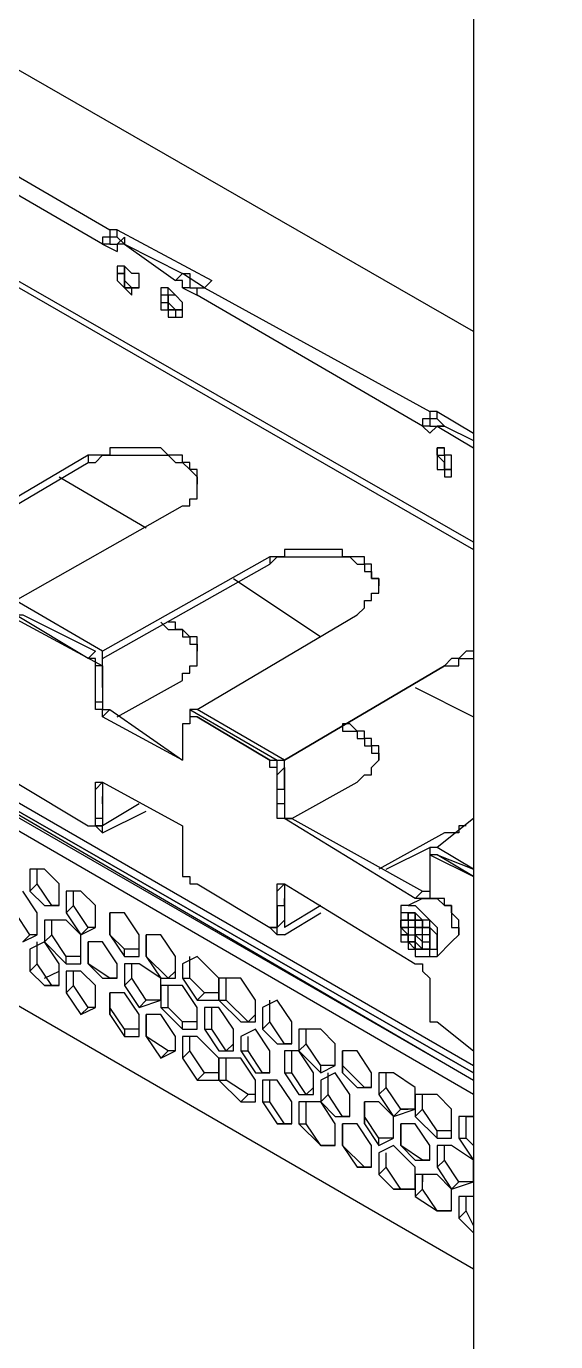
# Model space of a CAD drawing. Header units: millimetres. Extents: x 929 to 1725, y 58 to 532.
# Drawn here: x 1040.32 to 1048.85, y 96.16 to 117.34 of the extents above; entities that cross this region are included whole.
import ezdxf

# ---------------------------------------------------------------- set-up
doc = ezdxf.new("R2010")
doc.units = ezdxf.units.MM
doc.header["$MEASUREMENT"] = 0
doc.layers.add('TT-WIRE-EQPM', color=6, linetype='CONTINUOUS')

msp = doc.modelspace()

# ---------------------------------------------------------------- linework, layer by layer
at = {"layer": 'TT-WIRE-EQPM', "linetype": 'Continuous'}
for points in [[(1047.52181, 206.05764), (1047.52181, 76.72666), (1050.21377, 75.08808), (1050.21377, 204.41906)], [(1047.52181, 206.05764), (1047.52181, 76.72666)], [(1047.52181, 112.42435), (1028.79516, 123.19218), (1027.39066, 122.48993), (1027.97587, 122.1388), (1027.85882, 122.02176), (1031.48711, 119.91501)], [(1047.52181, 112.42435), (1028.79516, 123.19218)], [(1047.52181, 109.03014), (1026.92249, 120.85135), (1026.80545, 120.85135), (1047.52181, 108.9131)], [(1038.04144, 116.16968), (1041.66973, 114.06293)], [(1041.55269, 113.82885), (1037.9244, 115.9356)], [(1041.78678, 114.06293), (1041.66973, 114.06293), (1041.66973, 114.06293), (1041.66973, 113.94589), (1041.66973, 113.94589), (1041.66973, 113.94589), (1041.55269, 113.94589), (1041.55269, 113.82885), (1041.55269, 113.82885)], [(1041.78678, 113.94589), (1041.78678, 114.06293)], [(1041.78678, 114.06293), (1043.30832, 113.24364)], [(1041.55269, 113.82885), (1041.78678, 113.71181)], [(1041.66973, 113.82885), (1041.55269, 113.82885)], [(1041.66973, 113.94589), (1041.66973, 113.82885), (1041.78678, 113.82885)], [(1041.90382, 113.82885), (1041.78678, 113.94589), (1041.66973, 113.94589)], [(1041.90382, 113.94589), (1041.78678, 113.82885)], [(1041.90382, 113.82885), (1041.78678, 113.82885), (1041.78678, 113.71181)], [(1041.90382, 113.94589), (1041.90382, 113.94589), (1041.90382, 113.82885), (1042.84015, 113.36068), (1042.95719, 113.36068), (1042.95719, 113.24364), (1042.95719, 113.24364), (1042.95719, 113.24364), (1042.95719, 113.1266), (1042.95719, 113.1266), (1043.07423, 113.1266)], [(1041.90382, 113.82885), (1041.90382, 113.82885), (1042.72311, 113.24364), (1042.84015, 113.36068)], [(1042.02086, 113.1266), (1042.1379, 113.1266), (1042.1379, 113.1266), (1042.1379, 113.1266), (1042.1379, 113.24364), (1042.1379, 113.36068), (1042.02086, 113.36068), (1042.02086, 113.36068), (1041.90382, 113.47772), (1041.78678, 113.47772), (1041.78678, 113.36068), (1041.78678, 113.36068), (1041.78678, 113.36068), (1041.78678, 113.24364), (1041.78678, 113.24364), (1041.90382, 113.1266), (1041.90382, 113.1266), (1041.90382, 113.1266), (1041.90382, 113.1266), (1041.90382, 113.1266), (1042.02086, 113.00956), (1042.02086, 113.00956), (1042.02086, 113.1266)], [(1041.90382, 113.47772), (1041.90382, 113.47772), (1041.90382, 113.36068), (1041.78678, 113.36068), (1041.78678, 113.36068), (1041.78678, 113.36068), (1041.90382, 113.36068), (1041.90382, 113.24364), (1041.90382, 113.24364), (1041.90382, 113.24364), (1041.90382, 113.1266), (1041.90382, 113.1266), (1042.02086, 113.1266), (1042.02086, 113.1266), (1042.02086, 113.1266), (1042.1379, 113.1266), (1042.1379, 113.1266)], [(1042.1379, 113.1266), (1042.02086, 113.1266), (1042.02086, 113.1266), (1041.90382, 113.1266), (1041.90382, 113.24364), (1041.90382, 113.24364), (1041.90382, 113.36068), (1041.90382, 113.36068), (1041.90382, 113.36068), (1041.90382, 113.47772)], [(1041.90382, 113.36068), (1041.90382, 113.36068), (1041.90382, 113.24364), (1041.90382, 113.24364), (1041.90382, 113.24364), (1042.02086, 113.1266), (1042.02086, 113.1266), (1042.02086, 113.1266)], [(1043.19127, 113.1266), (1042.84015, 113.36068)], [(1042.84015, 112.65843), (1042.84015, 112.65843), (1042.84015, 112.65843), (1042.84015, 112.77547), (1042.84015, 112.77547), (1042.84015, 112.89252), (1042.84015, 112.89252), (1042.84015, 112.89252), (1042.72311, 113.00956), (1042.72311, 113.00956), (1042.72311, 113.00956), (1042.60607, 113.1266), (1042.48902, 113.1266), (1042.48902, 113.00956), (1042.48902, 113.00956), (1042.48902, 113.00956), (1042.48902, 112.89252), (1042.48902, 112.89252), (1042.48902, 112.77547), (1042.48902, 112.77547), (1042.60607, 112.77547), (1042.60607, 112.65843), (1042.60607, 112.65843), (1042.72311, 112.65843), (1042.84015, 112.65843)], [(1042.84015, 112.77547), (1042.72311, 112.77547), (1042.72311, 112.77547), (1042.72311, 112.77547), (1042.72311, 112.77547), (1042.60607, 112.77547), (1042.60607, 112.89252), (1042.60607, 112.89252), (1042.60607, 113.00956), (1042.60607, 113.00956), (1042.60607, 113.1266)], [(1042.84015, 113.1266), (1042.84015, 113.1266), (1042.84015, 113.1266), (1042.84015, 113.1266), (1042.84015, 113.24364), (1042.84015, 113.24364), (1042.72311, 113.24364)], [(1042.84015, 113.1266), (1043.07423, 113.00956)], [(1042.95719, 113.1266), (1042.84015, 113.1266)], [(1042.95719, 113.1266), (1042.84015, 113.1266)], [(1043.07423, 113.00956), (1043.07423, 113.00956), (1043.07423, 113.1266), (1043.07423, 113.1266), (1043.07423, 113.1266), (1043.19127, 113.1266), (1043.30832, 113.24364)], [(1043.19127, 113.1266), (1046.81956, 111.13689)], [(1042.72311, 113.00956), (1042.60607, 113.00956), (1042.60607, 113.00956), (1042.48902, 113.00956), (1042.48902, 112.89252), (1042.48902, 112.89252), (1042.60607, 112.89252), (1042.60607, 112.77547), (1042.60607, 112.77547), (1042.60607, 112.77547), (1042.60607, 112.77547), (1042.72311, 112.77547), (1042.72311, 112.65843), (1042.84015, 112.65843), (1042.84015, 112.77547), (1042.84015, 112.77547)], [(1042.60607, 113.00956), (1042.60607, 112.89252), (1042.72311, 112.77547), (1042.72311, 112.77547), (1042.72311, 112.77547), (1042.84015, 112.77547)], [(1046.70252, 110.90281), (1043.07423, 113.00956)], [(1047.52181, 100.13498), (1026.92249, 112.07322), (1026.92249, 111.95618), (1026.80545, 112.07322), (1026.80545, 112.19027), (1025.86912, 112.77547)], [(1027.27362, 112.30731), (1047.52181, 100.60315)], [(1027.15657, 112.19027), (1027.03953, 112.19027), (1047.52181, 100.36906)], [(1047.52181, 100.4861), (1027.15657, 112.19027), (1027.15657, 112.19027), (1047.52181, 100.4861)], [(1027.27362, 112.19027), (1047.52181, 100.36906)], [(1046.93661, 111.13689), (1046.81956, 111.13689), (1046.81956, 111.01985), (1046.70252, 111.01985), (1046.70252, 111.01985), (1046.70252, 111.01985), (1046.70252, 111.01985), (1046.70252, 110.90281), (1046.70252, 110.90281)], [(1046.81956, 111.01985), (1046.81956, 110.90281), (1046.93661, 110.90281)], [(1047.05365, 110.90281), (1046.93661, 111.01985), (1046.81956, 111.01985)], [(1046.93661, 111.01985), (1046.93661, 111.13689)], [(1046.93661, 111.13689), (1047.52181, 110.78577)], [(1046.70252, 110.90281), (1046.81956, 110.78577)], [(1046.81956, 110.90281), (1046.70252, 110.90281)], [(1046.93661, 110.90281), (1046.93661, 110.90281), (1046.81956, 110.78577), (1046.81956, 110.78577)], [(1046.93661, 110.90281), (1047.05365, 110.90281), (1047.52181, 110.66873)], [(1046.93661, 110.90281), (1047.52181, 110.55168)], [(1047.05365, 110.90281), (1046.93661, 110.90281)], [(1041.31861, 110.43464), (1038.74369, 108.9131)], [(1040.14819, 108.09381), (1042.84015, 109.61535), (1042.84015, 109.61535), (1042.95719, 109.61535), (1042.95719, 109.73239), (1043.07423, 109.73239), (1043.07423, 109.84943), (1043.07423, 109.84943), (1043.07423, 109.96648), (1043.07423, 109.96648), (1043.07423, 110.08352), (1043.07423, 110.20056), (1043.07423, 110.20056), (1043.07423, 110.20056), (1042.95719, 110.20056), (1042.95719, 110.3176), (1042.95719, 110.3176), (1042.84015, 110.3176), (1042.84015, 110.43464), (1042.72311, 110.43464), (1042.60607, 110.43464), (1042.60607, 110.43464), (1042.48902, 110.55168), (1042.37198, 110.55168), (1042.25494, 110.55168), (1041.90382, 110.55168), (1041.78678, 110.55168), (1041.66973, 110.55168), (1041.66973, 110.43464), (1041.55269, 110.43464), (1041.43565, 110.43464), (1041.31861, 110.43464)], [(1041.31861, 110.3176), (1041.43565, 110.3176), (1041.55269, 110.43464), (1041.66973, 110.43464), (1041.66973, 110.43464), (1041.78678, 110.43464), (1042.37198, 110.43464), (1042.48902, 110.43464), (1042.60607, 110.43464), (1042.60607, 110.43464), (1042.72311, 110.3176), (1042.84015, 110.3176), (1042.84015, 110.3176), (1042.95719, 110.20056), (1042.95719, 110.20056), (1042.95719, 110.20056), (1043.07423, 110.08352), (1043.07423, 110.08352), (1043.07423, 109.96648), (1043.07423, 109.96648)], [(1041.31861, 110.43464), (1041.31861, 110.3176)], [(1047.17069, 110.08352), (1047.17069, 110.20056), (1047.17069, 110.20056), (1047.17069, 110.20056), (1047.17069, 110.3176), (1047.17069, 110.3176), (1047.17069, 110.43464), (1047.17069, 110.43464), (1047.17069, 110.43464), (1047.05365, 110.43464), (1047.05365, 110.55168), (1046.93661, 110.55168), (1046.93661, 110.43464), (1046.93661, 110.43464), (1046.93661, 110.43464), (1046.93661, 110.3176), (1046.93661, 110.20056), (1046.93661, 110.20056), (1046.93661, 110.20056), (1046.93661, 110.20056), (1047.05365, 110.20056), (1047.05365, 110.08352), (1047.17069, 110.08352)], [(1047.05365, 110.43464), (1047.05365, 110.55168), (1046.93661, 110.55168), (1046.93661, 110.43464), (1046.93661, 110.43464), (1046.93661, 110.43464), (1046.93661, 110.43464), (1046.93661, 110.3176), (1046.93661, 110.3176), (1046.93661, 110.3176), (1046.93661, 110.20056), (1047.05365, 110.20056), (1047.05365, 110.20056), (1047.05365, 110.20056), (1047.05365, 110.20056), (1047.17069, 110.20056), (1047.17069, 110.20056), (1047.17069, 110.20056), (1047.17069, 110.20056)], [(1047.17069, 110.20056), (1047.17069, 110.20056), (1047.17069, 110.20056), (1047.05365, 110.20056), (1047.05365, 110.3176), (1047.05365, 110.3176), (1046.93661, 110.43464), (1046.93661, 110.43464), (1046.93661, 110.43464), (1046.93661, 110.55168), (1047.05365, 110.55168)], [(1046.93661, 110.43464), (1046.93661, 110.43464), (1047.05365, 110.43464), (1047.05365, 110.3176), (1047.05365, 110.3176), (1047.05365, 110.20056), (1047.17069, 110.20056), (1047.17069, 110.20056), (1047.17069, 110.20056), (1047.17069, 110.20056)], [(1038.74369, 108.44493), (1038.74369, 108.79606), (1041.31861, 110.3176)], [(1040.85044, 110.08352), (1042.25494, 109.26423)], [(1047.52181, 97.32598), (1025.86912, 109.84943)], [(1043.07423, 106.33819), (1045.64915, 107.85973), (1045.76619, 107.97677), (1045.76619, 107.97677), (1045.76619, 107.97677), (1045.76619, 108.09381), (1045.88323, 108.09381), (1045.88323, 108.09381), (1045.88323, 108.09381), (1045.88323, 108.21085), (1046.00027, 108.21085), (1046.00027, 108.32789), (1046.00027, 108.32789), (1046.00027, 108.44493), (1045.88323, 108.44493), (1045.88323, 108.56198), (1045.88323, 108.56198), (1045.88323, 108.67902), (1045.76619, 108.67902), (1045.76619, 108.67902), (1045.76619, 108.67902), (1045.76619, 108.79606), (1045.64915, 108.79606), (1045.64915, 108.79606), (1045.53211, 108.79606), (1045.53211, 108.79606), (1045.41507, 108.79606), (1045.41507, 108.9131), (1045.18098, 108.9131), (1045.18098, 108.9131), (1044.71282, 108.9131), (1044.71282, 108.9131), (1044.47873, 108.9131), (1044.47873, 108.79606), (1044.36169, 108.79606), (1044.36169, 108.79606), (1044.24465, 108.79606), (1044.24465, 108.79606)], [(1044.24465, 108.79606), (1041.55269, 107.27452)], [(1041.55269, 106.68931), (1041.55269, 107.15748), (1044.24465, 108.67902)], [(1044.24465, 108.67902), (1044.24465, 108.67902), (1044.36169, 108.79606), (1044.36169, 108.79606), (1044.47873, 108.79606), (1044.59577, 108.79606), (1044.59577, 108.79606), (1045.29802, 108.79606), (1045.29802, 108.79606), (1045.41507, 108.79606), (1045.41507, 108.79606), (1045.53211, 108.79606), (1045.64915, 108.67902), (1045.64915, 108.67902), (1045.76619, 108.67902), (1045.76619, 108.67902), (1045.76619, 108.56198), (1045.76619, 108.56198), (1045.76619, 108.56198), (1045.88323, 108.56198), (1045.88323, 108.44493), (1045.88323, 108.44493), (1045.88323, 108.44493), (1045.88323, 108.44493), (1046.00027, 108.44493), (1046.00027, 108.32789), (1046.00027, 108.32789)], [(1044.24465, 108.79606), (1044.24465, 108.67902)], [(1043.65944, 108.44493), (1045.06394, 107.5086)], [(1040.14819, 108.09381), (1040.14819, 108.09381), (1040.14819, 107.97677), (1040.14819, 107.97677), (1040.03115, 107.97677), (1040.03115, 107.85973), (1041.55269, 107.04044), (1041.55269, 107.15748), (1041.55269, 107.15748), (1041.55269, 107.15748), (1041.55269, 107.27452), (1040.14819, 108.09381)], [(1046.70252, 103.2951), (1046.58548, 103.2951), (1044.47873, 104.58256), (1044.36169, 104.58256), (1044.36169, 104.58256), (1044.36169, 104.58256), (1044.36169, 104.6996), (1044.36169, 104.6996), (1044.36169, 104.81664), (1044.36169, 105.28481), (1044.36169, 105.40185), (1044.24465, 105.40185), (1044.24465, 105.40185), (1044.24465, 105.51889), (1044.24465, 105.51889), (1043.07423, 106.22114), (1042.95719, 106.22114), (1042.95719, 106.1041), (1042.84015, 106.1041), (1042.84015, 105.63594), (1042.84015, 105.51889), (1042.84015, 105.51889), (1042.84015, 105.51889), (1041.55269, 106.22114), (1041.55269, 106.22114), (1041.55269, 106.33819), (1041.43565, 106.33819), (1041.43565, 106.33819), (1041.43565, 106.45523), (1041.43565, 107.04044), (1041.43565, 107.04044), (1041.43565, 107.04044), (1041.43565, 107.15748), (1041.31861, 107.15748), (1041.31861, 107.15748), (1040.14819, 107.85973)], [(1040.14819, 107.85973), (1040.26523, 107.85973), (1041.43565, 107.27452)], [(1042.48902, 107.74268), (1042.60607, 107.62564), (1042.60607, 107.62564), (1042.72311, 107.62564), (1042.84015, 107.62564), (1042.84015, 107.5086), (1042.84015, 107.5086), (1042.84015, 107.5086), (1042.95719, 107.5086), (1042.95719, 107.5086), (1042.95719, 107.5086), (1042.95719, 107.39156), (1043.07423, 107.39156), (1043.07423, 107.27452), (1043.07423, 107.27452), (1043.07423, 107.27452), (1043.07423, 107.27452)], [(1042.84015, 106.80635), (1042.84015, 106.80635), (1042.84015, 106.92339), (1042.95719, 106.92339), (1042.95719, 107.04044), (1043.07423, 107.04044), (1043.07423, 107.04044), (1043.07423, 107.04044), (1043.07423, 107.15748), (1043.07423, 107.27452), (1043.07423, 107.27452), (1043.07423, 107.39156), (1043.07423, 107.39156), (1043.07423, 107.5086), (1042.95719, 107.5086), (1042.95719, 107.5086), (1042.84015, 107.62564), (1042.84015, 107.62564), (1042.84015, 107.62564), (1042.72311, 107.62564), (1042.72311, 107.74268), (1042.72311, 107.74268), (1042.60607, 107.74268)], [(1041.43565, 107.27452), (1041.31861, 107.15748)], [(1047.52181, 107.27452), (1047.40477, 107.27452), (1047.28773, 107.15748), (1047.17069, 107.15748), (1047.17069, 107.15748), (1047.17069, 107.15748), (1047.05365, 107.04044), (1047.05365, 107.04044), (1047.17069, 107.04044), (1047.17069, 107.04044), (1047.28773, 107.04044), (1047.28773, 107.15748), (1047.40477, 107.15748), (1047.52181, 107.15748), (1047.52181, 107.15748)], [(1041.55269, 107.04044), (1041.43565, 107.04044)], [(1041.55269, 106.68931), (1041.55269, 107.04044)], [(1041.55269, 107.04044), (1041.55269, 106.45523), (1041.55269, 106.33819), (1041.66973, 106.33819), (1041.66973, 106.33819), (1042.84015, 105.51889)], [(1044.47873, 105.05073), (1044.47873, 105.51889), (1047.05365, 107.04044)], [(1047.05365, 107.04044), (1044.47873, 105.51889)], [(1041.78678, 106.22114), (1042.84015, 106.80635)], [(1046.58548, 106.68931), (1047.52181, 106.22114)], [(1041.55269, 106.45523), (1041.43565, 106.45523)], [(1041.66973, 106.33819), (1041.55269, 106.22114)], [(1043.07423, 106.33819), (1042.95719, 106.33819), (1042.95719, 106.33819), (1042.95719, 106.33819), (1044.36169, 105.51889), (1044.36169, 105.51889), (1044.47873, 105.51889), (1043.07423, 106.33819)], [(1042.95719, 106.33819), (1042.95719, 106.22114)], [(1043.07423, 106.22114), (1042.95719, 106.22114)], [(1043.07423, 106.22114), (1043.07423, 106.22114), (1044.24465, 105.51889), (1044.36169, 105.51889), (1044.36169, 105.51889), (1044.36169, 105.51889), (1044.36169, 105.51889)], [(1045.41507, 106.1041), (1045.41507, 105.98706), (1045.53211, 105.98706), (1045.53211, 105.98706), (1045.64915, 105.98706), (1045.64915, 105.87002), (1045.76619, 105.87002), (1045.76619, 105.87002), (1045.76619, 105.75298), (1045.88323, 105.75298), (1045.88323, 105.75298), (1045.88323, 105.63594), (1046.00027, 105.63594), (1046.00027, 105.51889)], [(1045.64915, 105.16777), (1045.76619, 105.28481), (1045.76619, 105.28481), (1045.88323, 105.28481), (1045.88323, 105.40185), (1045.88323, 105.40185), (1045.88323, 105.40185), (1046.00027, 105.51889), (1046.00027, 105.51889), (1046.00027, 105.51889), (1046.00027, 105.63594), (1046.00027, 105.75298), (1045.88323, 105.75298), (1045.88323, 105.75298), (1045.88323, 105.75298), (1045.88323, 105.87002), (1045.76619, 105.87002), (1045.76619, 105.98706), (1045.64915, 105.98706), (1045.64915, 105.98706), (1045.53211, 106.1041), (1045.53211, 106.1041), (1045.41507, 106.1041)], [(1044.36169, 105.05073), (1044.36169, 105.51889)], [(1044.47873, 105.40185), (1044.36169, 105.28481)], [(1044.47873, 105.40185), (1044.47873, 104.81664), (1044.47873, 104.81664), (1044.47873, 104.6996), (1044.47873, 104.6996), (1044.47873, 104.58256), (1044.59577, 104.58256), (1046.70252, 103.41215), (1046.81956, 103.41215), (1046.81956, 103.2951)], [(1040.14819, 105.16777), (1041.31861, 104.46552), (1041.43565, 104.46552), (1041.43565, 104.46552), (1041.43565, 104.58256), (1041.43565, 105.05073), (1041.43565, 105.16777), (1041.55269, 105.16777), (1042.84015, 104.46552), (1042.84015, 104.34848), (1042.84015, 104.34848), (1042.84015, 104.34848), (1042.84015, 104.34848), (1042.84015, 104.34848), (1042.84015, 104.23144), (1042.84015, 103.76327), (1042.84015, 103.64623), (1042.95719, 103.64623), (1042.95719, 103.64623), (1042.95719, 103.52919), (1042.95719, 103.52919), (1042.95719, 103.52919), (1043.07423, 103.52919), (1044.24465, 102.82694), (1044.24465, 102.82694), (1044.24465, 102.82694), (1044.36169, 102.82694), (1044.36169, 102.82694), (1044.36169, 103.41215), (1044.36169, 103.52919), (1044.47873, 103.52919), (1046.58548, 102.24173), (1046.70252, 102.24173), (1046.70252, 102.12469), (1046.70252, 102.12469), (1046.70252, 102.12469), (1046.81956, 102.00765), (1046.81956, 102.00765), (1046.81956, 101.42244), (1046.81956, 101.42244), (1046.81956, 101.42244), (1046.81956, 101.3054), (1046.81956, 101.3054), (1046.93661, 101.3054), (1047.52181, 100.83723)], [(1041.55269, 105.16777), (1041.43565, 105.05073)], [(1041.55269, 105.16777), (1041.55269, 104.58256)], [(1044.59577, 104.58256), (1045.64915, 105.16777)], [(1041.55269, 104.81664), (1041.55269, 104.81664), (1041.55269, 104.93369), (1041.55269, 104.93369)], [(1044.47873, 105.05073), (1044.47873, 105.05073), (1044.36169, 105.05073)], [(1041.55269, 104.81664), (1041.55269, 104.46552)], [(1042.1379, 104.81664), (1041.55269, 104.46552)], [(1041.55269, 104.81664), (1041.55269, 104.46552)], [(1041.55269, 104.34848), (1042.25494, 104.6996)], [(1044.47873, 104.81664), (1044.36169, 104.81664)], [(1041.55269, 104.58256), (1041.43565, 104.58256)], [(1041.43565, 104.46552), (1041.55269, 104.34848)], [(1041.55269, 104.46552), (1041.43565, 104.46552)], [(1041.43565, 104.46552), (1041.55269, 104.46552)], [(1041.55269, 104.34848), (1041.55269, 104.34848), (1041.55269, 104.46552)], [(1044.59577, 104.58256), (1044.47873, 104.58256)], [(1047.52181, 104.58256), (1046.93661, 104.11439)], [(1047.40477, 104.46552), (1047.40477, 104.46552), (1047.28773, 104.46552), (1047.28773, 104.34848), (1047.17069, 104.34848), (1047.17069, 104.34848), (1047.05365, 104.34848), (1047.05365, 104.34848)], [(1047.05365, 104.34848), (1046.00027, 103.76327)], [(1046.11731, 103.76327), (1046.81956, 104.11439)], [(1046.93661, 104.11439), (1046.81956, 104.11439), (1046.81956, 104.11439), (1046.81956, 103.99735), (1047.52181, 103.64623)], [(1047.52181, 103.76327), (1046.93661, 104.11439)], [(1047.52181, 103.64623), (1046.93661, 103.99735), (1046.81956, 103.99735), (1046.81956, 103.88031), (1046.81956, 103.41215), (1046.81956, 103.2951)], [(1046.93661, 103.99735), (1046.81956, 103.99735)], [(1046.93661, 103.99735), (1046.93661, 103.99735), (1046.93661, 103.99735), (1046.93661, 103.99735), (1046.93661, 103.99735), (1047.52181, 103.76327)], [(1040.38228, 103.76327), (1040.38228, 103.41215)], [(1040.61636, 103.76327), (1040.38228, 103.76327)], [(1040.49932, 103.52919), (1040.49932, 103.76327)], [(1040.85044, 103.52919), (1040.61636, 103.76327)], [(1040.49932, 103.06102), (1040.26523, 103.41215)], [(1040.38228, 103.41215), (1040.49932, 103.52919)], [(1040.38228, 103.41215), (1040.61636, 103.17806)], [(1040.7334, 103.17806), (1040.49932, 103.52919)], [(1040.85044, 103.17806), (1040.85044, 103.52919)], [(1040.96748, 103.41215), (1040.96748, 103.06102)], [(1041.20157, 103.41215), (1040.96748, 103.41215)], [(1041.08453, 103.17806), (1041.08453, 103.41215)], [(1041.43565, 103.17806), (1041.20157, 103.41215)], [(1044.47873, 103.52919), (1044.36169, 103.41215)], [(1044.47873, 103.52919), (1044.47873, 102.94398)], [(1046.70252, 103.41215), (1046.58548, 103.2951)], [(1040.61636, 103.17806), (1040.85044, 103.17806)], [(1040.61636, 103.17806), (1040.7334, 103.17806)], [(1040.85044, 103.17806), (1040.7334, 103.17806)], [(1040.96748, 103.06102), (1041.08453, 103.17806)], [(1041.31861, 102.82694), (1041.08453, 103.17806)], [(1041.43565, 102.82694), (1041.43565, 103.17806)], [(1044.36169, 103.17806), (1044.47873, 103.17806), (1044.47873, 103.17806), (1044.47873, 103.2951)], [(1044.36169, 103.17806), (1044.36169, 102.82694)], [(1044.47873, 103.17806), (1044.47873, 102.82694)], [(1045.06394, 103.17806), (1044.47873, 102.82694)], [(1046.46844, 103.17806), (1046.3514, 103.17806), (1046.3514, 103.06102), (1046.3514, 103.06102), (1046.3514, 103.06102), (1046.3514, 102.94398), (1046.3514, 102.94398), (1046.3514, 102.82694), (1046.3514, 102.7099), (1046.3514, 102.7099), (1046.3514, 102.59285), (1046.46844, 102.59285), (1046.46844, 102.59285), (1046.46844, 102.47581), (1046.58548, 102.47581), (1046.58548, 102.47581), (1046.58548, 102.35877), (1046.70252, 102.35877), (1046.70252, 102.35877), (1046.81956, 102.35877), (1046.81956, 102.35877), (1046.93661, 102.35877)], [(1046.70252, 103.2951), (1046.46844, 103.17806), (1046.46844, 103.17806), (1046.58548, 103.17806), (1046.58548, 103.17806), (1046.58548, 103.17806), (1046.70252, 103.06102), (1046.70252, 103.06102), (1046.81956, 102.94398), (1046.81956, 102.94398), (1046.81956, 102.94398), (1046.93661, 102.82694), (1046.93661, 102.82694), (1046.93661, 102.82694), (1046.93661, 102.59285), (1046.93661, 102.59285), (1046.93661, 102.47581), (1046.93661, 102.47581), (1046.93661, 102.47581), (1046.93661, 102.35877), (1047.17069, 102.59285)], [(1047.28773, 102.82694), (1047.28773, 102.94398), (1047.17069, 103.06102), (1047.17069, 103.06102), (1047.17069, 103.17806), (1047.17069, 103.17806), (1047.17069, 103.17806), (1047.05365, 103.17806), (1047.05365, 103.2951), (1047.05365, 103.2951), (1046.93661, 103.2951), (1046.70252, 103.2951), (1046.93661, 103.2951), (1046.93661, 103.2951), (1046.93661, 103.2951), (1047.05365, 103.17806), (1047.05365, 103.17806), (1047.17069, 103.17806), (1047.17069, 103.17806), (1047.17069, 103.06102), (1047.17069, 103.06102), (1047.17069, 102.94398), (1047.17069, 102.82694), (1047.28773, 102.82694), (1047.28773, 102.7099), (1047.17069, 102.59285), (1047.17069, 102.59285), (1047.17069, 102.59285), (1047.17069, 102.59285), (1047.17069, 102.59285), (1047.28773, 102.7099), (1047.28773, 102.7099), (1047.28773, 102.82694)], [(1040.38228, 102.7099), (1040.14819, 103.06102)], [(1040.49932, 102.7099), (1040.49932, 103.06102)], [(1040.96748, 103.06102), (1041.20157, 102.7099)], [(1041.66973, 103.06102), (1041.66973, 102.7099)], [(1041.90382, 103.06102), (1041.66973, 103.06102)], [(1041.66973, 102.7099), (1041.66973, 103.06102)], [(1042.1379, 102.7099), (1041.90382, 103.06102)], [(1044.47873, 102.7099), (1045.06394, 103.06102)], [(1046.58548, 103.06102), (1046.46844, 103.06102), (1046.46844, 102.94398), (1046.3514, 102.94398), (1046.46844, 102.94398), (1046.46844, 103.06102), (1046.58548, 103.06102), (1046.58548, 102.94398), (1046.58548, 103.06102)], [(1046.81956, 102.35877), (1046.81956, 102.47581), (1046.93661, 102.47581), (1046.93661, 102.7099), (1046.81956, 102.82694), (1046.81956, 102.82694), (1046.81956, 102.82694), (1046.81956, 102.94398), (1046.70252, 102.94398), (1046.70252, 102.94398), (1046.70252, 102.94398), (1046.58548, 103.06102), (1046.58548, 103.06102), (1046.3514, 103.06102), (1046.3514, 103.06102), (1046.3514, 103.06102), (1046.3514, 102.94398), (1046.3514, 102.82694), (1046.3514, 102.82694), (1046.3514, 102.7099), (1046.3514, 102.59285), (1046.46844, 102.59285), (1046.46844, 102.59285), (1046.58548, 102.47581), (1046.58548, 102.47581), (1046.58548, 102.47581), (1046.58548, 102.35877), (1046.81956, 102.35877)], [(1046.81956, 102.47581), (1046.81956, 102.47581), (1046.81956, 102.7099), (1046.81956, 102.7099), (1046.81956, 102.82694), (1046.70252, 102.82694), (1046.70252, 102.94398), (1046.58548, 102.94398), (1046.58548, 103.06102), (1046.3514, 103.06102), (1046.3514, 102.94398), (1046.3514, 102.94398), (1046.3514, 102.82694), (1046.3514, 102.82694), (1046.3514, 102.7099), (1046.3514, 102.59285), (1046.46844, 102.59285), (1046.46844, 102.59285), (1046.46844, 102.59285), (1046.58548, 102.47581), (1046.58548, 102.47581), (1046.58548, 102.47581), (1046.81956, 102.47581)], [(1046.46844, 103.06102), (1046.46844, 103.06102), (1046.58548, 103.06102), (1046.58548, 103.06102), (1046.58548, 103.06102), (1046.58548, 102.94398), (1046.70252, 102.94398), (1046.70252, 102.94398), (1046.70252, 102.82694), (1046.81956, 102.82694), (1046.81956, 102.82694), (1046.81956, 102.82694), (1046.81956, 102.7099), (1046.81956, 102.59285), (1046.81956, 102.47581)], [(1040.61636, 102.94398), (1040.61636, 102.59285)], [(1040.96748, 102.94398), (1040.61636, 102.94398)], [(1040.7334, 102.7099), (1040.7334, 102.94398)], [(1041.20157, 102.7099), (1040.96748, 102.94398)], [(1041.20157, 102.7099), (1041.43565, 102.82694)], [(1041.20157, 102.7099), (1041.31861, 102.82694)], [(1041.43565, 102.82694), (1041.31861, 102.82694)], [(1044.24465, 102.82694), (1044.36169, 102.7099)], [(1044.36169, 102.82694), (1044.24465, 102.82694)], [(1044.24465, 102.82694), (1044.36169, 102.82694)], [(1044.47873, 102.94398), (1044.36169, 102.82694)], [(1044.47873, 102.7099), (1044.36169, 102.7099), (1044.36169, 102.82694)], [(1046.70252, 102.47581), (1046.70252, 102.59285), (1046.81956, 102.59285), (1046.81956, 102.59285), (1046.81956, 102.59285), (1046.81956, 102.7099), (1046.70252, 102.7099), (1046.70252, 102.82694), (1046.70252, 102.82694), (1046.70252, 102.82694), (1046.58548, 102.82694), (1046.58548, 102.94398), (1046.58548, 102.94398), (1046.58548, 102.94398), (1046.46844, 102.94398), (1046.46844, 102.94398), (1046.46844, 102.82694), (1046.3514, 102.82694), (1046.3514, 102.82694), (1046.3514, 102.82694), (1046.46844, 102.82694), (1046.46844, 102.7099), (1046.46844, 102.7099), (1046.46844, 102.59285), (1046.46844, 102.59285), (1046.58548, 102.59285), (1046.58548, 102.59285), (1046.58548, 102.59285), (1046.58548, 102.47581), (1046.70252, 102.47581)], [(1046.3514, 102.94398), (1046.3514, 102.94398), (1046.3514, 102.82694), (1046.3514, 102.82694), (1046.3514, 102.82694), (1046.3514, 102.82694), (1046.3514, 102.7099)], [(1046.3514, 102.82694), (1046.3514, 102.94398)], [(1046.46844, 102.94398), (1046.3514, 102.94398)], [(1046.46844, 102.7099), (1046.3514, 102.82694), (1046.3514, 102.82694), (1046.3514, 102.82694), (1046.3514, 102.94398), (1046.46844, 102.94398)], [(1046.3514, 102.94398), (1046.46844, 102.94398)], [(1046.70252, 102.59285), (1046.70252, 102.59285), (1046.81956, 102.59285), (1046.81956, 102.59285), (1046.81956, 102.7099), (1046.70252, 102.7099), (1046.70252, 102.82694), (1046.70252, 102.82694), (1046.70252, 102.82694), (1046.58548, 102.82694), (1046.58548, 102.94398), (1046.46844, 102.94398), (1046.46844, 102.82694), (1046.46844, 102.82694), (1046.46844, 102.82694), (1046.46844, 102.7099), (1046.46844, 102.7099), (1046.46844, 102.7099), (1046.46844, 102.59285), (1046.58548, 102.59285), (1046.58548, 102.59285), (1046.58548, 102.59285), (1046.70252, 102.47581), (1046.70252, 102.59285), (1046.70252, 102.59285), (1046.81956, 102.59285)], [(1046.58548, 102.94398), (1046.46844, 102.94398)], [(1046.46844, 102.94398), (1046.46844, 102.94398), (1046.46844, 102.94398), (1046.58548, 102.94398)], [(1046.58548, 102.82694), (1046.46844, 102.82694), (1046.46844, 102.7099), (1046.58548, 102.7099)], [(1046.46844, 102.82694), (1046.46844, 102.7099)], [(1046.58548, 102.82694), (1046.46844, 102.82694)], [(1046.81956, 102.82694), (1046.70252, 102.82694), (1046.70252, 102.82694), (1046.70252, 102.82694), (1046.70252, 102.94398), (1046.58548, 102.94398), (1046.58548, 102.94398)], [(1046.58548, 102.94398), (1046.58548, 102.94398), (1046.58548, 102.82694), (1046.70252, 102.82694), (1046.70252, 102.82694), (1046.70252, 102.82694), (1046.70252, 102.82694)], [(1046.58548, 102.82694), (1046.58548, 102.7099), (1046.58548, 102.7099), (1046.58548, 102.7099)], [(1046.58548, 102.7099), (1046.58548, 102.82694)], [(1046.70252, 102.82694), (1046.81956, 102.82694), (1046.70252, 102.82694)], [(1040.26523, 102.59285), (1040.49932, 102.7099)], [(1040.26523, 102.59285), (1040.38228, 102.7099)], [(1040.49932, 102.7099), (1040.38228, 102.7099)], [(1040.61636, 102.59285), (1040.38228, 102.47581)], [(1040.49932, 102.24173), (1040.49932, 102.59285)], [(1040.61636, 102.59285), (1040.7334, 102.7099)], [(1040.85044, 102.24173), (1040.61636, 102.59285)], [(1040.61636, 102.59285), (1040.96748, 102.24173)], [(1040.96748, 102.35877), (1040.7334, 102.7099)], [(1041.20157, 102.24173), (1041.20157, 102.7099)], [(1041.31861, 102.59285), (1041.31861, 102.24173)], [(1041.55269, 102.59285), (1041.31861, 102.59285)], [(1041.31861, 102.24173), (1041.31861, 102.59285)], [(1041.78678, 102.24173), (1041.55269, 102.59285)], [(1041.66973, 102.7099), (1041.90382, 102.35877)], [(1041.90382, 102.47581), (1041.66973, 102.7099)], [(1042.1379, 102.35877), (1042.1379, 102.7099)], [(1042.25494, 102.7099), (1042.25494, 102.35877)], [(1042.48902, 102.7099), (1042.25494, 102.7099)], [(1042.25494, 102.35877), (1042.25494, 102.7099)], [(1042.72311, 102.35877), (1042.48902, 102.7099)], [(1046.3514, 102.7099), (1046.46844, 102.7099), (1046.46844, 102.59285), (1046.46844, 102.59285), (1046.46844, 102.59285), (1046.46844, 102.59285), (1046.58548, 102.59285), (1046.58548, 102.47581), (1046.58548, 102.47581)], [(1046.46844, 102.7099), (1046.3514, 102.7099)], [(1046.3514, 102.7099), (1046.46844, 102.7099)], [(1046.58548, 102.59285), (1046.58548, 102.59285), (1046.46844, 102.59285), (1046.46844, 102.59285), (1046.46844, 102.59285), (1046.46844, 102.7099)], [(1046.70252, 102.7099), (1046.58548, 102.7099)], [(1046.70252, 102.59285), (1046.70252, 102.7099), (1046.58548, 102.7099), (1046.70252, 102.59285)], [(1046.70252, 102.7099), (1046.58548, 102.7099)], [(1046.58548, 102.59285), (1046.58548, 102.7099), (1046.58548, 102.7099), (1046.58548, 102.59285), (1046.58548, 102.59285)], [(1046.58548, 102.7099), (1046.58548, 102.7099), (1046.58548, 102.59285)], [(1046.58548, 102.47581), (1046.58548, 102.59285)], [(1046.81956, 102.59285), (1046.81956, 102.47581), (1046.81956, 102.59285), (1046.81956, 102.59285), (1046.81956, 102.59285), (1046.81956, 102.7099), (1046.81956, 102.7099)], [(1046.81956, 102.7099), (1046.81956, 102.7099), (1046.81956, 102.59285), (1046.81956, 102.59285), (1046.81956, 102.59285)], [(1046.81956, 102.59285), (1046.81956, 102.59285), (1046.81956, 102.59285), (1046.81956, 102.47581)], [(1040.38228, 102.47581), (1040.38228, 102.12469)], [(1041.20157, 102.35877), (1040.96748, 102.35877)], [(1040.96748, 102.24173), (1040.96748, 102.35877)], [(1042.1379, 102.47581), (1041.90382, 102.47581)], [(1041.90382, 102.35877), (1041.90382, 102.47581)], [(1041.90382, 102.35877), (1042.1379, 102.35877)], [(1042.25494, 102.35877), (1042.48902, 102.00765)], [(1042.60607, 102.00765), (1042.25494, 102.35877)], [(1042.72311, 102.00765), (1042.72311, 102.35877)], [(1043.07423, 102.35877), (1042.84015, 102.24173)], [(1042.95719, 102.00765), (1042.95719, 102.35877)], [(1043.42536, 102.00765), (1043.07423, 102.35877)], [(1046.58548, 102.47581), (1046.70252, 102.47581)], [(1046.58548, 102.47581), (1046.58548, 102.47581), (1046.81956, 102.47581), (1046.81956, 102.47581), (1046.58548, 102.47581), (1046.58548, 102.47581)], [(1046.70252, 102.47581), (1046.58548, 102.47581)], [(1046.81956, 102.47581), (1046.70252, 102.47581)], [(1040.38228, 102.12469), (1040.49932, 102.24173)], [(1040.38228, 102.12469), (1040.61636, 101.8906)], [(1040.7334, 101.8906), (1040.49932, 102.24173)], [(1040.61636, 102.00765), (1040.85044, 102.12469)], [(1040.85044, 101.8906), (1040.85044, 102.24173)], [(1040.96748, 102.24173), (1041.20157, 102.24173)], [(1040.96748, 102.12469), (1040.96748, 101.77356)], [(1041.20157, 102.12469), (1040.96748, 102.12469)], [(1041.08453, 101.8906), (1041.08453, 102.12469)], [(1041.43565, 101.8906), (1041.20157, 102.12469)], [(1041.31861, 102.24173), (1041.55269, 102.00765)], [(1041.66973, 102.00765), (1041.31861, 102.24173)], [(1041.78678, 102.00765), (1041.78678, 102.24173)], [(1041.90382, 102.24173), (1041.90382, 101.8906)], [(1042.1379, 102.24173), (1041.90382, 102.24173)], [(1042.02086, 102.00765), (1042.02086, 102.24173)], [(1042.48902, 102.00765), (1042.1379, 102.24173)], [(1042.72311, 102.12469), (1042.60607, 102.00765)], [(1042.84015, 102.24173), (1042.84015, 102.00765)], [(1041.55269, 102.00765), (1041.78678, 102.00765)], [(1041.55269, 102.00765), (1041.66973, 102.00765)], [(1041.78678, 102.00765), (1041.66973, 102.00765)], [(1041.90382, 101.8906), (1042.02086, 102.00765)], [(1042.25494, 101.65652), (1042.02086, 102.00765)], [(1042.48902, 102.00765), (1042.72311, 102.00765)], [(1042.48902, 101.65652), (1042.48902, 102.00765)], [(1042.48902, 102.00765), (1042.60607, 102.00765)], [(1042.84015, 102.00765), (1043.07423, 101.65652)], [(1042.84015, 102.00765), (1042.95719, 102.00765)], [(1043.19127, 101.77356), (1042.95719, 102.00765)], [(1043.42536, 102.00765), (1043.42536, 101.65652)], [(1043.77648, 102.00765), (1043.42536, 102.00765)], [(1043.42536, 101.65652), (1043.42536, 102.00765)], [(1043.5424, 101.65652), (1043.5424, 102.00765)], [(1044.01057, 101.65652), (1043.77648, 102.00765)], [(1040.61636, 101.8906), (1040.85044, 101.8906)], [(1040.7334, 101.8906), (1040.61636, 101.8906)], [(1040.85044, 101.8906), (1040.7334, 101.8906)], [(1040.96748, 101.77356), (1041.08453, 101.8906)], [(1040.96748, 101.77356), (1041.20157, 101.42244)], [(1041.31861, 101.53948), (1041.08453, 101.8906)], [(1041.43565, 101.53948), (1041.43565, 101.8906)], [(1041.66973, 101.77356), (1041.66973, 101.42244)], [(1041.90382, 101.77356), (1041.66973, 101.77356)], [(1041.66973, 101.53948), (1041.66973, 101.77356)], [(1041.90382, 101.8906), (1042.1379, 101.53948)], [(1042.1379, 101.42244), (1041.90382, 101.77356)], [(1042.48902, 101.8906), (1042.48902, 101.53948)], [(1042.84015, 101.8906), (1042.48902, 101.8906)], [(1042.60607, 101.53948), (1042.60607, 101.8906)], [(1043.07423, 101.53948), (1042.84015, 101.8906)], [(1043.07423, 101.65652), (1043.19127, 101.77356)], [(1043.42536, 101.77356), (1043.19127, 101.77356)], [(1041.20157, 101.42244), (1041.43565, 101.53948)], [(1041.31861, 101.53948), (1041.20157, 101.42244)], [(1041.43565, 101.53948), (1041.31861, 101.53948)], [(1041.90382, 101.18835), (1041.66973, 101.53948)], [(1041.66973, 101.42244), (1041.66973, 101.53948)], [(1042.1379, 101.53948), (1042.48902, 101.65652)], [(1042.1379, 101.53948), (1042.25494, 101.65652)], [(1042.48902, 101.65652), (1042.25494, 101.65652)], [(1042.48902, 101.53948), (1042.84015, 101.18835)], [(1042.48902, 101.53948), (1042.60607, 101.53948)], [(1042.84015, 101.3054), (1042.60607, 101.53948)], [(1043.07423, 101.65652), (1043.42536, 101.65652)], [(1043.07423, 101.18835), (1043.07423, 101.53948)], [(1043.19127, 101.53948), (1043.19127, 101.18835)], [(1043.42536, 101.53948), (1043.19127, 101.53948)], [(1043.30832, 101.18835), (1043.30832, 101.53948)], [(1043.42536, 101.65652), (1043.77648, 101.3054)], [(1043.42536, 101.65652), (1043.5424, 101.65652)], [(1043.65944, 101.18835), (1043.42536, 101.53948)], [(1043.89352, 101.3054), (1043.5424, 101.65652)], [(1044.01057, 101.3054), (1044.01057, 101.65652)], [(1044.36169, 101.65652), (1044.12761, 101.53948)], [(1044.12761, 101.53948), (1044.12761, 101.18835)], [(1044.24465, 101.3054), (1044.24465, 101.65652)], [(1044.59577, 101.3054), (1044.36169, 101.65652)], [(1041.66973, 101.42244), (1041.90382, 101.07131)], [(1042.1379, 101.07131), (1042.1379, 101.42244)], [(1042.25494, 101.42244), (1042.25494, 101.07131)], [(1042.48902, 101.42244), (1042.25494, 101.42244)], [(1042.25494, 101.07131), (1042.25494, 101.42244)], [(1042.72311, 101.07131), (1042.48902, 101.42244)], [(1043.07423, 101.3054), (1042.84015, 101.3054)], [(1042.84015, 101.18835), (1042.84015, 101.3054)], [(1043.77648, 101.3054), (1044.01057, 101.3054)], [(1043.77648, 101.3054), (1043.89352, 101.3054)], [(1044.01057, 101.42244), (1043.89352, 101.3054)], [(1044.12761, 101.18835), (1044.24465, 101.3054)], [(1044.47873, 100.95427), (1044.24465, 101.3054)], [(1044.59577, 100.95427), (1044.59577, 101.3054)], [(1042.1379, 101.18835), (1041.90382, 101.18835)], [(1041.90382, 101.18835), (1041.90382, 101.07131)], [(1041.90382, 101.07131), (1042.1379, 101.07131)], [(1042.25494, 101.07131), (1042.48902, 100.72019)], [(1042.60607, 100.83723), (1042.25494, 101.07131)], [(1042.72311, 100.83723), (1042.72311, 101.07131)], [(1042.84015, 101.18835), (1043.07423, 101.18835)], [(1042.84015, 101.07131), (1042.84015, 100.72019)], [(1043.07423, 101.07131), (1042.84015, 101.07131)], [(1042.95719, 100.83723), (1042.95719, 101.07131)], [(1043.42536, 100.72019), (1043.07423, 101.07131)], [(1043.19127, 101.18835), (1043.42536, 100.83723)], [(1043.19127, 101.18835), (1043.30832, 101.18835)], [(1043.5424, 100.83723), (1043.30832, 101.18835)], [(1043.65944, 100.83723), (1043.65944, 101.18835)], [(1044.01057, 101.18835), (1043.77648, 101.07131)], [(1043.77648, 101.07131), (1043.77648, 100.83723)], [(1043.89352, 100.83723), (1043.89352, 101.07131)], [(1044.24465, 100.83723), (1044.01057, 101.18835)], [(1044.12761, 101.18835), (1044.36169, 100.95427)], [(1044.71282, 101.18835), (1044.71282, 100.83723)], [(1045.06394, 101.18835), (1044.71282, 101.18835)], [(1044.82986, 100.95427), (1044.82986, 101.18835)], [(1045.29802, 100.95427), (1045.06394, 101.18835)], [(1043.65944, 100.95427), (1043.5424, 100.83723)], [(1044.36169, 100.95427), (1044.59577, 100.95427)], [(1044.36169, 100.95427), (1044.47873, 100.95427)], [(1044.59577, 100.95427), (1044.47873, 100.95427)], [(1044.71282, 100.83723), (1044.82986, 100.95427)], [(1045.06394, 100.60315), (1044.82986, 100.95427)], [(1045.29802, 100.60315), (1045.29802, 100.95427)], [(1042.48902, 100.72019), (1042.72311, 100.83723)], [(1042.60607, 100.83723), (1042.48902, 100.72019)], [(1042.72311, 100.83723), (1042.60607, 100.83723)], [(1042.84015, 100.72019), (1042.95719, 100.83723)], [(1042.84015, 100.72019), (1043.07423, 100.36906)], [(1043.19127, 100.4861), (1042.95719, 100.83723)], [(1043.42536, 100.83723), (1043.65944, 100.83723)], [(1043.42536, 100.83723), (1043.5424, 100.83723)], [(1043.42536, 100.72019), (1043.42536, 100.36906)], [(1043.77648, 100.72019), (1043.42536, 100.72019)], [(1043.42536, 100.36906), (1043.42536, 100.72019)], [(1043.5424, 100.36906), (1043.5424, 100.72019)], [(1043.77648, 100.83723), (1044.01057, 100.4861)], [(1043.77648, 100.83723), (1043.89352, 100.83723)], [(1044.01057, 100.36906), (1043.77648, 100.72019)], [(1044.12761, 100.4861), (1043.89352, 100.83723)], [(1044.24465, 100.4861), (1044.24465, 100.83723)], [(1044.47873, 100.83723), (1044.47873, 100.4861)], [(1044.71282, 100.83723), (1044.47873, 100.83723)], [(1044.59577, 100.4861), (1044.59577, 100.83723)], [(1044.71282, 100.83723), (1045.06394, 100.4861)], [(1044.9469, 100.4861), (1044.71282, 100.83723)], [(1045.41507, 100.83723), (1045.41507, 100.4861)], [(1045.64915, 100.83723), (1045.41507, 100.83723)], [(1045.41507, 100.60315), (1045.41507, 100.83723)], [(1045.88323, 100.4861), (1045.64915, 100.83723)], [(1043.19127, 100.4861), (1043.07423, 100.36906)], [(1043.42536, 100.4861), (1043.19127, 100.4861)], [(1044.01057, 100.4861), (1044.24465, 100.4861)], [(1044.01057, 100.4861), (1044.12761, 100.4861)], [(1044.24465, 100.4861), (1044.12761, 100.4861)], [(1044.47873, 100.4861), (1044.71282, 100.13498)], [(1044.47873, 100.4861), (1044.59577, 100.4861)], [(1044.82986, 100.13498), (1044.59577, 100.4861)], [(1044.9469, 100.13498), (1044.9469, 100.4861)], [(1045.06394, 100.4861), (1045.29802, 100.60315)], [(1045.29802, 100.60315), (1045.06394, 100.60315)], [(1045.06394, 100.4861), (1045.06394, 100.60315)], [(1045.29802, 100.4861), (1045.06394, 100.36906)], [(1045.18098, 100.13498), (1045.18098, 100.4861)], [(1045.53211, 100.13498), (1045.29802, 100.4861)], [(1045.76619, 100.25202), (1045.41507, 100.60315)], [(1045.41507, 100.4861), (1045.41507, 100.60315)], [(1045.41507, 100.4861), (1045.64915, 100.25202)], [(1045.88323, 100.25202), (1045.88323, 100.4861)], [(1046.00027, 100.4861), (1046.00027, 100.13498)], [(1046.23436, 100.4861), (1046.00027, 100.4861)], [(1046.11731, 100.25202), (1046.11731, 100.4861)], [(1046.58548, 100.25202), (1046.23436, 100.4861)], [(1043.07423, 100.36906), (1043.42536, 100.36906)], [(1043.42536, 100.36906), (1043.77648, 100.01794)], [(1043.42536, 100.36906), (1043.5424, 100.36906)], [(1043.89352, 100.13498), (1043.5424, 100.36906)], [(1044.01057, 100.01794), (1044.01057, 100.36906)], [(1044.01057, 100.13498), (1044.01057, 100.13498), (1044.01057, 100.25202)], [(1044.12761, 100.36906), (1044.12761, 100.01794)], [(1044.36169, 100.36906), (1044.12761, 100.36906)], [(1044.24465, 100.01794), (1044.24465, 100.36906)], [(1044.59577, 100.01794), (1044.36169, 100.36906)], [(1044.9469, 100.25202), (1044.82986, 100.13498)], [(1044.9469, 100.25202), (1044.9469, 100.25202), (1044.9469, 100.36906)], [(1045.06394, 100.36906), (1045.06394, 100.01794)], [(1045.64915, 100.25202), (1045.88323, 100.25202)], [(1045.64915, 100.25202), (1045.76619, 100.25202)], [(1045.88323, 100.25202), (1045.76619, 100.25202)], [(1046.00027, 100.13498), (1046.11731, 100.25202)], [(1046.3514, 99.9009), (1046.11731, 100.25202)], [(1046.58548, 99.9009), (1046.58548, 100.25202)], [(1043.89352, 100.13498), (1043.77648, 100.01794)], [(1043.77648, 100.01794), (1044.01057, 100.01794)], [(1044.01057, 100.13498), (1043.89352, 100.13498)], [(1044.12761, 100.01794), (1044.36169, 99.66681)], [(1044.12761, 100.01794), (1044.24465, 100.01794)], [(1044.47873, 99.66681), (1044.24465, 100.01794)], [(1044.59577, 99.66681), (1044.59577, 100.01794)], [(1044.71282, 100.13498), (1044.9469, 100.13498)], [(1044.71282, 100.13498), (1044.82986, 100.13498)], [(1044.71282, 100.01794), (1044.71282, 99.66681)], [(1045.06394, 100.01794), (1044.71282, 100.01794)], [(1044.82986, 99.66681), (1044.82986, 100.01794)], [(1045.06394, 100.01794), (1045.18098, 100.13498)], [(1045.29802, 99.66681), (1045.06394, 100.01794)], [(1045.06394, 100.01794), (1045.29802, 99.78386)], [(1045.41507, 99.78386), (1045.18098, 100.13498)], [(1045.53211, 99.78386), (1045.53211, 100.13498)], [(1045.76619, 100.01794), (1045.76619, 99.66681)], [(1046.00027, 100.01794), (1045.76619, 100.01794)], [(1045.76619, 99.78386), (1045.76619, 100.01794)], [(1046.00027, 100.13498), (1046.23436, 99.78386)], [(1046.23436, 99.78386), (1046.00027, 100.01794)], [(1046.58548, 100.13498), (1046.58548, 99.78386)], [(1046.93661, 100.13498), (1046.58548, 100.13498)], [(1046.70252, 99.9009), (1046.70252, 100.13498)], [(1047.17069, 99.9009), (1046.93661, 100.13498)], [(1045.29802, 99.78386), (1045.53211, 99.78386)], [(1045.29802, 99.78386), (1045.41507, 99.78386)], [(1045.53211, 99.78386), (1045.41507, 99.78386)], [(1046.00027, 99.43273), (1045.76619, 99.78386)], [(1045.76619, 99.66681), (1045.76619, 99.78386)], [(1046.23436, 99.78386), (1046.58548, 99.9009)], [(1046.23436, 99.78386), (1046.3514, 99.9009)], [(1046.23436, 99.43273), (1046.23436, 99.78386)], [(1046.3514, 99.9009), (1046.46844, 99.9009)], [(1046.58548, 99.9009), (1046.3514, 99.9009)], [(1046.58548, 99.78386), (1046.70252, 99.9009)], [(1046.58548, 99.78386), (1046.93661, 99.43273)], [(1046.93661, 99.54977), (1046.70252, 99.9009)], [(1047.17069, 99.43273), (1047.17069, 99.9009)], [(1047.28773, 99.78386), (1047.28773, 99.43273)], [(1047.52181, 99.78386), (1047.28773, 99.78386)], [(1047.40477, 99.78386), (1047.52181, 99.78386)], [(1047.40477, 99.43273), (1047.40477, 99.78386)], [(1044.36169, 99.66681), (1044.59577, 99.66681)], [(1044.47873, 99.66681), (1044.36169, 99.66681)], [(1044.59577, 99.66681), (1044.47873, 99.66681)], [(1044.71282, 99.66681), (1045.06394, 99.31569)], [(1044.71282, 99.66681), (1044.82986, 99.66681)], [(1045.06394, 99.31569), (1044.82986, 99.66681)], [(1045.29802, 99.31569), (1045.29802, 99.66681)], [(1045.41507, 99.66681), (1045.41507, 99.31569)], [(1045.64915, 99.66681), (1045.41507, 99.66681)], [(1045.41507, 99.31569), (1045.41507, 99.66681)], [(1045.88323, 99.31569), (1045.64915, 99.66681)], [(1045.76619, 99.66681), (1046.00027, 99.31569)], [(1046.3514, 99.66681), (1046.3514, 99.31569)], [(1046.58548, 99.66681), (1046.3514, 99.66681)], [(1046.3514, 99.31569), (1046.3514, 99.66681)], [(1046.81956, 99.31569), (1046.58548, 99.66681)], [(1046.00027, 99.31569), (1046.23436, 99.43273)], [(1046.23436, 99.43273), (1046.00027, 99.43273)], [(1046.00027, 99.31569), (1046.00027, 99.43273)], [(1047.17069, 99.54977), (1046.93661, 99.54977)], [(1046.93661, 99.43273), (1046.93661, 99.54977)], [(1046.93661, 99.43273), (1047.17069, 99.43273)], [(1047.28773, 99.43273), (1047.52181, 99.08161)], [(1047.28773, 99.43273), (1047.40477, 99.43273)], [(1047.52181, 99.31569), (1047.40477, 99.43273)], [(1045.06394, 99.31569), (1045.18098, 99.31569)], [(1045.06394, 99.31569), (1045.29802, 99.31569)], [(1045.29802, 99.31569), (1045.06394, 99.31569)], [(1045.41507, 99.31569), (1045.64915, 98.96456)], [(1045.76619, 98.96456), (1045.41507, 99.31569)], [(1045.88323, 98.96456), (1045.88323, 99.31569)], [(1046.23436, 99.31569), (1046.00027, 99.19865)], [(1046.00027, 99.19865), (1046.00027, 98.84752)], [(1046.11731, 98.96456), (1046.11731, 99.19865)], [(1046.58548, 98.96456), (1046.23436, 99.31569)], [(1046.3514, 99.31569), (1046.58548, 99.08161)], [(1046.70252, 99.08161), (1046.3514, 99.31569)], [(1046.81956, 99.08161), (1046.81956, 99.31569)], [(1046.93661, 99.31569), (1046.93661, 98.96456)], [(1047.17069, 99.31569), (1046.93661, 99.31569)], [(1047.05365, 99.08161), (1047.05365, 99.31569)], [(1047.52181, 99.08161), (1047.17069, 99.31569)], [(1045.64915, 98.96456), (1045.88323, 98.96456)], [(1045.76619, 98.96456), (1045.64915, 98.96456)], [(1045.88323, 98.96456), (1045.76619, 98.96456)], [(1046.00027, 98.84752), (1046.11731, 98.96456)], [(1046.3514, 98.61344), (1046.11731, 98.96456)], [(1046.58548, 99.08161), (1046.81956, 99.08161)], [(1046.58548, 99.08161), (1046.70252, 99.08161)], [(1046.58548, 98.61344), (1046.58548, 98.96456)], [(1046.81956, 99.08161), (1046.70252, 99.08161)], [(1046.93661, 98.96456), (1047.05365, 99.08161)], [(1046.93661, 98.96456), (1047.17069, 98.61344)], [(1047.28773, 98.73048), (1047.05365, 99.08161)], [(1047.52181, 98.73048), (1047.52181, 99.08161)], [(1046.00027, 98.84752), (1046.23436, 98.61344)], [(1046.58548, 98.84752), (1046.58548, 98.4964)], [(1046.93661, 98.84752), (1046.58548, 98.84752)], [(1046.70252, 98.84752), (1046.70252, 98.73048)], [(1046.70252, 98.61344), (1046.70252, 98.84752)], [(1047.17069, 98.61344), (1046.93661, 98.84752)], [(1047.17069, 98.61344), (1047.52181, 98.73048)], [(1047.17069, 98.61344), (1047.28773, 98.73048)], [(1047.52181, 98.73048), (1047.28773, 98.73048)], [(1046.23436, 98.61344), (1046.58548, 98.61344)], [(1046.3514, 98.61344), (1046.23436, 98.61344)], [(1046.58548, 98.61344), (1046.3514, 98.61344)], [(1046.58548, 98.4964), (1046.70252, 98.61344)], [(1046.93661, 98.26231), (1046.70252, 98.61344)], [(1047.17069, 98.26231), (1047.17069, 98.61344)], [(1046.58548, 98.4964), (1046.93661, 98.26231)], [(1047.28773, 98.4964), (1047.28773, 98.14527)], [(1047.52181, 98.4964), (1047.28773, 98.4964)], [(1047.52181, 98.02823), (1047.40477, 98.26231), (1047.40477, 98.4964)], [(1046.93661, 98.26231), (1047.17069, 98.26231)], [(1047.17069, 98.26231), (1046.93661, 98.26231)], [(1047.28773, 98.14527), (1047.40477, 98.26231)], [(1047.28773, 98.14527), (1047.52181, 97.91119)]]:
    msp.add_lwpolyline(points, dxfattribs=at)

doc.saveas('drawing.dxf')
